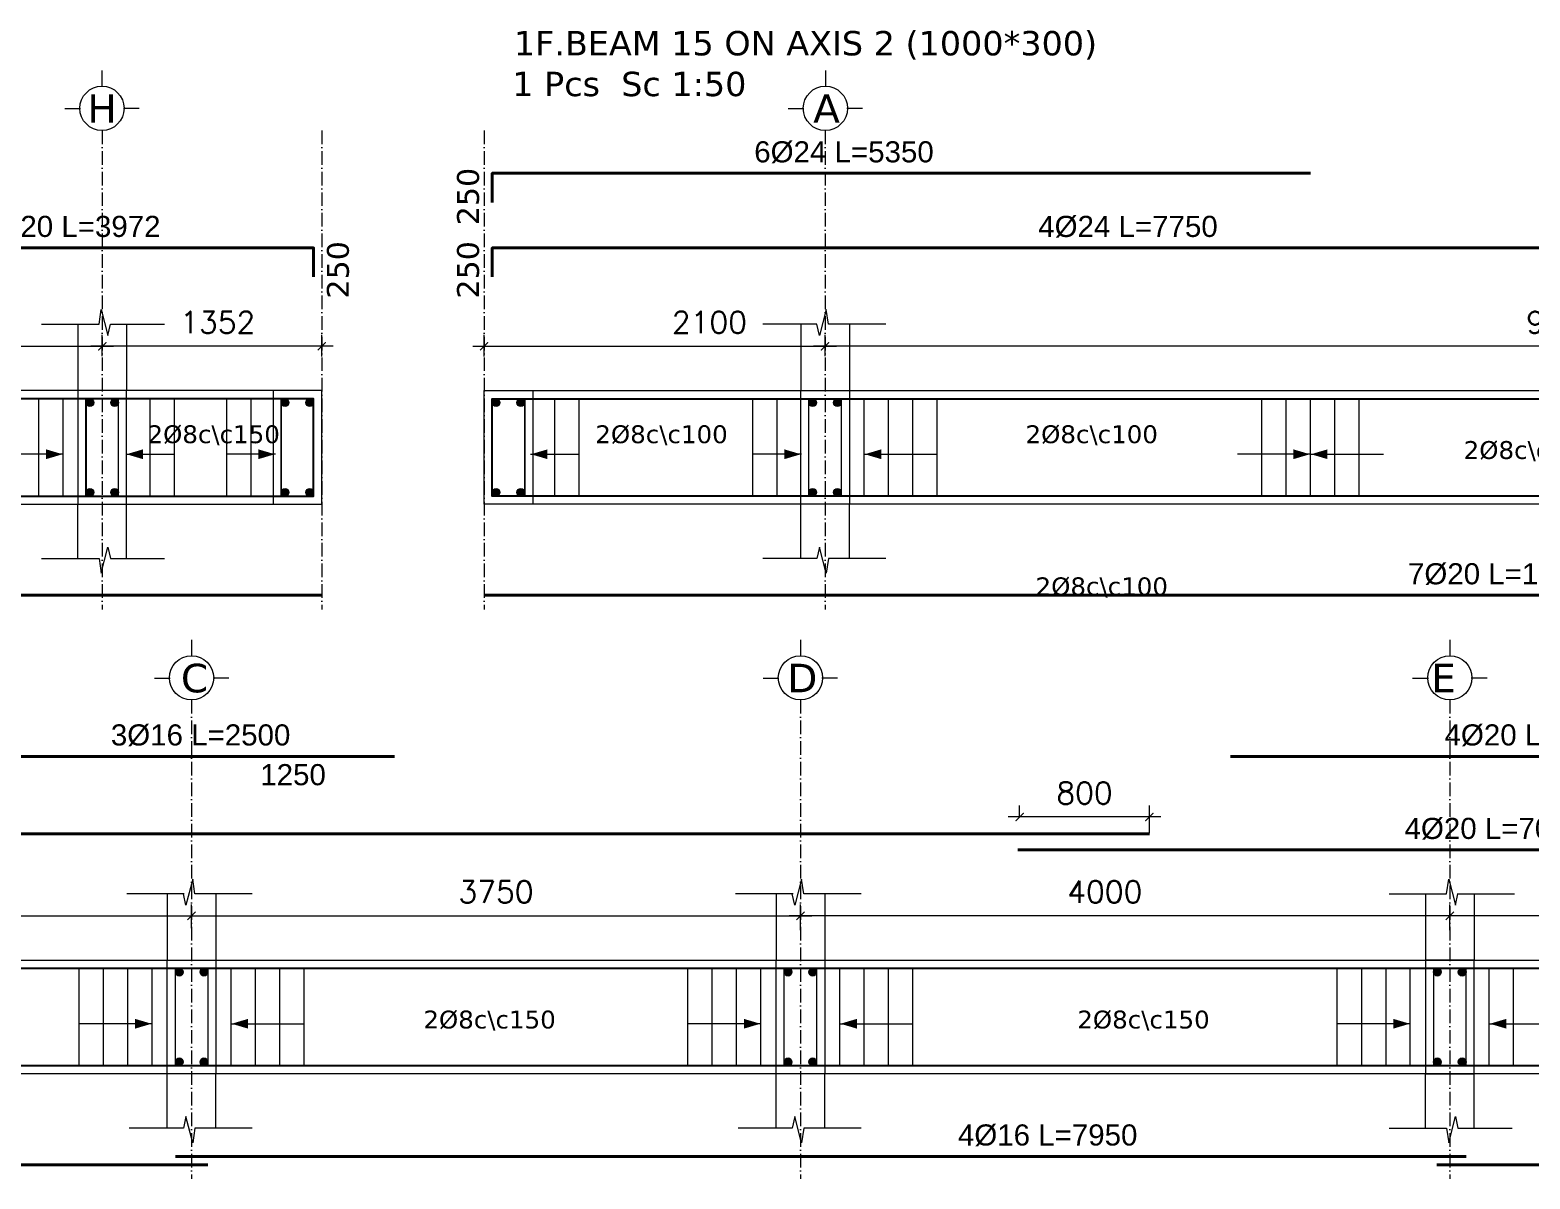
# Model space of a CAD drawing. Header units: inches. Extents: x -17020 to 43805, y -10194 to 123061.
# Drawn here: x 15734 to 16658, y 112094 to 112801 of the extents above; entities that cross this region are included whole.
import ezdxf

# ---------------------------------------------------------------- set-up
doc = ezdxf.new("R2010")
doc.units = ezdxf.units.IN
doc.header["$LTSCALE"] = 0.7
doc.header["$MEASUREMENT"] = 0
doc.linetypes.add('ACAD_ISO10W100', pattern=[18, 12, -3, 0, -3])
doc.layers.get('0').update_dxf_attribs({"lineweight": 13})
doc.layers.get('Defpoints').update_dxf_attribs({"lineweight": 5})
for name, color, linetype, lineweight in [('axis', 254, 'ACAD_ISO10W100', 9), ('BEAM FRAME', 5, 'Continuous', 18), ('COLUMN', 4, 'Continuous', 20), ('elevline', 30, 'Continuous', 20), ('FRAME 070', 5, 'Continuous', 60), ('hatch', 9, 'Continuous', 9), ('renforcment', 141, 'Continuous', 40), ('tex', 3, 'Continuous', 25), ('TEXT', 3, 'Continuous', 25), ('top rein. extension', 50, 'Continuous', 20), ('top renforcment', 7, 'Continuous', 40)]:
    doc.layers.add(name, color=color, linetype=linetype, lineweight=lineweight)
doc.styles.add('100', font='romans.shx', dxfattribs={"height": 13.5})
doc.styles.add('romanc', font='verdana.ttf', dxfattribs={"height": 250})
doc.styles.get("Standard").update_dxf_attribs({"font": 'arial.ttf', "height": 13})
doc.dimstyles.new('100', dxfattribs={"dimtxt": 13.5, "dimasz": 5, "dimexe": 7, "dimexo": 7, "dimgap": 8, "dimtad": 1, "dimdec": 0, "dimlfac": 10, "dimzin": 4, "dimdsep": 46, "dimtxsty": '100', "dimblk": 'ARCHTICK', "dimcen": 0.09, "dimdle": 7, "dimclrd": 1, "dimclre": 8, "dimclrt": 2, "dimadec": 0, "dimazin": 1, "dimtfac": 1, "dimtdec": 0, "dimtix": 1, "dimtofl": 0, "dimtmove": 0, "dimatfit": 3, "dimldrblk": 'ARCHTICK', "dimfxl": 0.18, "dimtolj": 1, "dimtzin": 0, "dimlwd": -1, "dimlwe": -1, "dimarcsym": 0})
doc.dimstyles.get("Standard").update_dxf_attribs({"dimtxt": 13, "dimasz": 5, "dimexe": 0.18, "dimexo": 0.0625, "dimgap": 6, "dimtad": 1, "dimdec": 0, "dimlfac": 10, "dimzin": 0, "dimdsep": 46, "dimtxsty": 'Standard', "dimblk": 'ARCHTICK', "dimcen": 0.09, "dimse1": 1, "dimse2": 1, "dimclrd": 1, "dimclre": 7, "dimclrt": 3, "dimadec": 0, "dimazin": 0, "dimtfac": 1, "dimtdec": 0, "dimtix": 1, "dimtofl": 0, "dimtmove": 0, "dimatfit": 3, "dimldrblk": 'ARCHTICK', "dimfxl": 1, "dimtolj": 1, "dimtzin": 0, "dimarcsym": 0})

# ---------------------------------------------------------------- blocks, each defined once
blk = doc.blocks.new('_ArchTick')
at = {"color": 0, "linetype": 'ByBlock', "lineweight": 0, "const_width": 0.15}
blk.add_lwpolyline([(-0.5, -0.5), (0.5, 0.5)], dxfattribs=at)
blk = doc.blocks.new('*D626')
at = {"color": 8, "transparency": 16777216}
for p, q in [((15413.76, 112600.15), (15413.76, 112613.49)), ((15778.76, 112600.5), (15778.76, 112613.49))]:
    blk.add_line(p, q, dxfattribs=at)
at = {"color": 1, "transparency": 16777216}
blk.add_line((15406.76, 112606.49), (15785.76, 112606.49), dxfattribs=at)
at = {"layer": 'Defpoints', "color": 0, "transparency": 16777216}
for p in [(15778.76, 112606.49), (15413.76, 112593.15), (15778.76, 112593.5)]:
    blk.add_point(p, dxfattribs=at)
at = {"color": 1, "transparency": 16777216, "xscale": 5, "yscale": 5, "zscale": 5, "rotation": 180}
blk.add_blockref('_ArchTick', (15413.76, 112606.49), dxfattribs=at)
at = {"color": 1, "transparency": 16777216, "xscale": 5, "yscale": 5, "zscale": 5}
blk.add_blockref('_ArchTick', (15778.76, 112606.49), dxfattribs=at)
at = {"color": 2, "transparency": 16777216, "insert": (15596.26, 112621.24), "char_height": 13.5, "attachment_point": 5, "style": '100'}
blk.add_mtext('\\A1;3650', dxfattribs=at)
blk = doc.blocks.new('*D627')
at = {"layer": 'Defpoints', "color": 0, "transparency": 16777216}
for p in [(15542.74, 112667.07, -157.78), (15542.74, 112667.07), (15939.94, 112667.07, -218.54)]:
    blk.add_point(p, dxfattribs=at)
at = {"layer": 'TEXT', "color": 3, "transparency": 16777216, "insert": (15759.35, 112680.07), "char_height": 13, "attachment_point": 5}
blk.add_mtext('\\A1;4%%C20 L=3972', dxfattribs=at)
blk = doc.blocks.new('*D631')
at = {"color": 8, "transparency": 16777216}
for p, q in [((15778.76, 112600.38), (15778.76, 112613.49)), ((15913.94, 112600.17), (15913.94, 112613.49))]:
    blk.add_line(p, q, dxfattribs=at)
at = {"color": 1, "transparency": 16777216}
blk.add_line((15920.94, 112606.49), (15771.76, 112606.49), dxfattribs=at)
at = {"layer": 'Defpoints', "color": 0, "transparency": 16777216}
for p in [(15778.76, 112606.49), (15778.76, 112593.38), (15913.94, 112593.17)]:
    blk.add_point(p, dxfattribs=at)
at = {"color": 1, "transparency": 16777216, "xscale": 5, "yscale": 5, "zscale": 5, "rotation": 180}
blk.add_blockref('_ArchTick', (15778.76, 112606.49), dxfattribs=at)
at = {"color": 1, "transparency": 16777216, "xscale": 5, "yscale": 5, "zscale": 5}
blk.add_blockref('_ArchTick', (15913.94, 112606.49), dxfattribs=at)
at = {"color": 2, "transparency": 16777216, "insert": (15849.85, 112621.24), "char_height": 13.5, "attachment_point": 5, "style": '100'}
blk.add_mtext('\\A1;1352', dxfattribs=at)
blk = doc.blocks.new('*D632')
at = {"layer": 'Defpoints', "color": 0, "transparency": 16777216}
for p in [(15030.76, 112453.2, -13652.68), (15913.94, 112453.2, -37100.88), (15913.94, 112453.2)]:
    blk.add_point(p, dxfattribs=at)
at = {"layer": 'TEXT', "color": 3, "transparency": 16777216, "insert": (15284.53, 112466.2), "char_height": 13, "attachment_point": 5}
blk.add_mtext('\\A1;3%%C16 L=8832', dxfattribs=at)
blk = doc.blocks.new('*D638')
at = {"color": 8, "transparency": 16777216}
for p, q in [((16223.93, 112600.5), (16223.93, 112613.49)), ((17133.93, 112599.9), (17133.93, 112613.49))]:
    blk.add_line(p, q, dxfattribs=at)
at = {"color": 1, "transparency": 16777216}
blk.add_line((17140.93, 112606.49), (16216.93, 112606.49), dxfattribs=at)
at = {"layer": 'Defpoints', "color": 0, "transparency": 16777216}
for p in [(16223.93, 112606.49), (16223.93, 112593.5), (17133.93, 112592.9)]:
    blk.add_point(p, dxfattribs=at)
at = {"color": 1, "transparency": 16777216, "xscale": 5, "yscale": 5, "zscale": 5, "rotation": 180}
blk.add_blockref('_ArchTick', (16223.93, 112606.49), dxfattribs=at)
at = {"color": 1, "transparency": 16777216, "xscale": 5, "yscale": 5, "zscale": 5}
blk.add_blockref('_ArchTick', (17133.93, 112606.49), dxfattribs=at)
at = {"color": 2, "transparency": 16777216, "insert": (16678.93, 112621.24), "char_height": 13.5, "attachment_point": 5, "style": '100'}
blk.add_mtext('\\A1;9100', dxfattribs=at)
blk = doc.blocks.new('*D639')
at = {"layer": 'Defpoints', "color": 0, "transparency": 16777216}
for p in [(15987.94, 112667.07, -218.54), (16762.96, 112667.07, -157.78), (16762.96, 112667.07)]:
    blk.add_point(p, dxfattribs=at)
at = {"layer": 'TEXT', "color": 3, "transparency": 16777216, "insert": (16410.54, 112680.07), "char_height": 13, "attachment_point": 5}
blk.add_mtext('\\A1;4%%C24 L=7750', dxfattribs=at)
blk = doc.blocks.new('*D642')
at = {"color": 8, "transparency": 16777216}
for p, q in [((16013.94, 112600.17), (16013.94, 112613.49)), ((16223.93, 112600.38), (16223.93, 112613.49))]:
    blk.add_line(p, q, dxfattribs=at)
at = {"color": 1, "transparency": 16777216}
blk.add_line((16006.94, 112606.49), (16230.93, 112606.49), dxfattribs=at)
at = {"layer": 'Defpoints', "color": 0, "transparency": 16777216}
for p in [(16223.93, 112606.49), (16013.94, 112593.17), (16223.93, 112593.38)]:
    blk.add_point(p, dxfattribs=at)
at = {"color": 1, "transparency": 16777216, "xscale": 5, "yscale": 5, "zscale": 5, "rotation": 180}
blk.add_blockref('_ArchTick', (16013.94, 112606.49), dxfattribs=at)
at = {"color": 1, "transparency": 16777216, "xscale": 5, "yscale": 5, "zscale": 5}
blk.add_blockref('_ArchTick', (16223.93, 112606.49), dxfattribs=at)
at = {"color": 2, "transparency": 16777216, "insert": (16152.74, 112621.24), "char_height": 13.5, "attachment_point": 5, "style": '100'}
blk.add_mtext('\\A1;2100', dxfattribs=at)
blk = doc.blocks.new('*D643')
at = {"layer": 'Defpoints', "color": 0, "transparency": 16777216}
for p in [(16013.94, 112453.2, -37100.88), (16013.94, 112453.2), (17141.93, 112453.2, -13652.68)]:
    blk.add_point(p, dxfattribs=at)
at = {"layer": 'TEXT', "color": 3, "transparency": 16777216, "insert": (16643.34, 112466.2), "char_height": 13, "attachment_point": 5}
blk.add_mtext('\\A1;7%%C20 L=11280', dxfattribs=at)
blk = doc.blocks.new('*D650')
at = {"layer": 'Defpoints', "color": 0, "transparency": 16777216}
for p in [(15987.94, 112712.99, -218.54), (16522.93, 112712.99, -157.78), (16522.93, 112712.99)]:
    blk.add_point(p, dxfattribs=at)
at = {"layer": 'TEXT', "color": 3, "transparency": 16777216, "insert": (16235.61, 112725.99), "char_height": 13, "attachment_point": 5}
blk.add_mtext('\\A1;6%%C24 L=5350', dxfattribs=at)
blk = doc.blocks.new('*D673')
at = {"layer": 'Defpoints', "color": 0, "transparency": 16777216}
for p in [(15223.79, 112306.41, -167.76), (16423.76, 112306.41, 33.73), (16423.76, 112306.41)]:
    blk.add_point(p, dxfattribs=at)
at = {"layer": 'TEXT', "color": 3, "transparency": 16777216, "insert": (15629.54, 112319.41), "char_height": 13, "attachment_point": 5}
blk.add_mtext('\\A1;4%%C20 L=12000', dxfattribs=at)
blk = doc.blocks.new('*D676')
at = {"color": 8, "transparency": 16777216}
for p, q in [((15833.76, 112249.24), (15833.76, 112262.84)), ((16208.76, 112246.93), (16208.76, 112262.84))]:
    blk.add_line(p, q, dxfattribs=at)
at = {"color": 1, "transparency": 16777216}
blk.add_line((15826.76, 112255.84), (16215.76, 112255.84), dxfattribs=at)
at = {"layer": 'Defpoints', "color": 0, "transparency": 16777216}
for p in [(16208.76, 112255.84), (15833.76, 112242.24), (16208.76, 112239.93)]:
    blk.add_point(p, dxfattribs=at)
at = {"color": 1, "transparency": 16777216, "xscale": 5, "yscale": 5, "zscale": 5, "rotation": 180}
blk.add_blockref('_ArchTick', (15833.76, 112255.84), dxfattribs=at)
at = {"color": 1, "transparency": 16777216, "xscale": 5, "yscale": 5, "zscale": 5}
blk.add_blockref('_ArchTick', (16208.76, 112255.84), dxfattribs=at)
at = {"color": 2, "transparency": 16777216, "insert": (16021.26, 112270.59), "char_height": 13.5, "attachment_point": 5, "style": '100'}
blk.add_mtext('\\A1;3750', dxfattribs=at)
blk = doc.blocks.new('*D677')
at = {"layer": 'Defpoints', "color": 0, "transparency": 16777216}
for p in [(15823.76, 112107.66, -37100.88), (15823.76, 112107.66), (16618.76, 112107.66, -13652.68)]:
    blk.add_point(p, dxfattribs=at)
at = {"layer": 'TEXT', "color": 3, "transparency": 16777216, "insert": (16361.07, 112120.66), "char_height": 13, "attachment_point": 5}
blk.add_mtext('\\A1;4%%C16 L=7950', dxfattribs=at)
blk = doc.blocks.new('*D679')
at = {"layer": 'Defpoints', "color": 0, "transparency": 16777216}
for p in [(14648.76, 112102.55, -37100.88), (14648.76, 112102.55), (15843.76, 112102.55, -13652.68)]:
    blk.add_point(p, dxfattribs=at)
at = {"layer": 'TEXT', "color": 3, "transparency": 16777216, "insert": (15141.39, 112115.55), "char_height": 13, "attachment_point": 5}
blk.add_mtext('\\A1;4%%C16 L=11950', dxfattribs=at)
blk = doc.blocks.new('*D680')
at = {"color": 8, "transparency": 16777216}
for p, q in [((15458.76, 112249.49), (15458.76, 112262.84)), ((15833.76, 112248.26), (15833.76, 112262.84))]:
    blk.add_line(p, q, dxfattribs=at)
at = {"color": 1, "transparency": 16777216}
blk.add_line((15451.76, 112255.84), (15840.76, 112255.84), dxfattribs=at)
at = {"layer": 'Defpoints', "color": 0, "transparency": 16777216}
for p in [(15833.76, 112255.84), (15458.76, 112242.49), (15833.76, 112241.26)]:
    blk.add_point(p, dxfattribs=at)
at = {"color": 1, "transparency": 16777216, "xscale": 5, "yscale": 5, "zscale": 5, "rotation": 180}
blk.add_blockref('_ArchTick', (15458.76, 112255.84), dxfattribs=at)
at = {"color": 1, "transparency": 16777216, "xscale": 5, "yscale": 5, "zscale": 5}
blk.add_blockref('_ArchTick', (15833.76, 112255.84), dxfattribs=at)
at = {"color": 2, "transparency": 16777216, "insert": (15646.26, 112270.59), "char_height": 13.5, "attachment_point": 5, "style": '100'}
blk.add_mtext('\\A1;3750', dxfattribs=at)
blk = doc.blocks.new('*D681')
at = {"layer": 'Defpoints', "color": 0, "transparency": 16777216}
for p in [(16342.76, 112296.41, 24.95), (16342.76, 112296.41), (17043.73, 112296.41, -167.76)]:
    blk.add_point(p, dxfattribs=at)
at = {"layer": 'TEXT', "color": 3, "transparency": 16777216, "insert": (16636.18, 112309.41), "char_height": 13, "attachment_point": 5}
blk.add_mtext('\\A1;4%%C20 L=7010', dxfattribs=at)
blk = doc.blocks.new('*D684')
at = {"color": 8, "transparency": 16777216}
for p, q in [((16608.76, 112246.93), (16608.76, 112262.84)), ((17358.76, 112248.26), (17358.76, 112262.84))]:
    blk.add_line(p, q, dxfattribs=at)
at = {"color": 1, "transparency": 16777216}
blk.add_line((17365.76, 112255.84), (16601.76, 112255.84), dxfattribs=at)
at = {"layer": 'Defpoints', "color": 0, "transparency": 16777216}
for p in [(16608.76, 112255.84), (16608.76, 112239.93), (17358.76, 112241.26)]:
    blk.add_point(p, dxfattribs=at)
at = {"color": 1, "transparency": 16777216, "xscale": 5, "yscale": 5, "zscale": 5, "rotation": 180}
blk.add_blockref('_ArchTick', (16608.76, 112255.84), dxfattribs=at)
at = {"color": 1, "transparency": 16777216, "xscale": 5, "yscale": 5, "zscale": 5}
blk.add_blockref('_ArchTick', (17358.76, 112255.84), dxfattribs=at)
at = {"color": 2, "transparency": 16777216, "insert": (16983.76, 112270.59), "char_height": 13.5, "attachment_point": 5, "style": '100'}
blk.add_mtext('\\A1;7500', dxfattribs=at)
blk = doc.blocks.new('*D686')
at = {"layer": 'Defpoints', "color": 0, "transparency": 16777216}
for p in [(16600.76, 112102.55, -13652.68), (17368.76, 112102.55, -49467.84), (17368.76, 112102.55)]:
    blk.add_point(p, dxfattribs=at)
at = {"layer": 'TEXT', "color": 3, "transparency": 16777216, "insert": (16987.01, 112115.55), "char_height": 13, "attachment_point": 5}
blk.add_mtext('\\A1;4%%C20 L=7680', dxfattribs=at)
blk = doc.blocks.new('*D688')
at = {"layer": 'Defpoints', "color": 0, "transparency": 16777216}
for p in [(15708.76, 112353.97, -203.15), (15708.76, 112353.97), (15958.76, 112353.97, -189.88)]:
    blk.add_point(p, dxfattribs=at)
at = {"layer": 'TEXT', "color": 3, "transparency": 16777216, "insert": (15839.32, 112366.97), "char_height": 13, "attachment_point": 5}
blk.add_mtext('\\A1;3%%C16 L=2500', dxfattribs=at)
blk = doc.blocks.new('*D689')
at = {"layer": 'Defpoints', "color": 0, "transparency": 16777216}
for p in [(15833.76, 112352.41), (15958.76, 112352.41), (15958.76, 112330.01)]:
    blk.add_point(p, dxfattribs=at)
at = {"layer": 'TEXT', "color": 3, "transparency": 16777216, "insert": (15896.26, 112342.65), "char_height": 13, "attachment_point": 5}
blk.add_mtext('\\A1;1250', dxfattribs=at)
blk = doc.blocks.new('*D692')
at = {"color": 8, "transparency": 16777216}
for p, q in [((16208.76, 112246.93), (16208.76, 112262.84)), ((16608.76, 112248.26), (16608.76, 112262.84))]:
    blk.add_line(p, q, dxfattribs=at)
at = {"color": 1, "transparency": 16777216}
blk.add_line((16615.76, 112255.84), (16201.76, 112255.84), dxfattribs=at)
at = {"layer": 'Defpoints', "color": 0, "transparency": 16777216}
for p in [(16208.76, 112255.84), (16208.76, 112239.93), (16608.76, 112241.26)]:
    blk.add_point(p, dxfattribs=at)
at = {"color": 1, "transparency": 16777216, "xscale": 5, "yscale": 5, "zscale": 5, "rotation": 180}
blk.add_blockref('_ArchTick', (16208.76, 112255.84), dxfattribs=at)
at = {"color": 1, "transparency": 16777216, "xscale": 5, "yscale": 5, "zscale": 5}
blk.add_blockref('_ArchTick', (16608.76, 112255.84), dxfattribs=at)
at = {"color": 2, "transparency": 16777216, "insert": (16396.26, 112270.59), "char_height": 13.5, "attachment_point": 5, "style": '100'}
blk.add_mtext('\\A1;4000', dxfattribs=at)
blk = doc.blocks.new('*D693')
at = {"layer": 'Defpoints', "color": 0, "transparency": 16777216}
for p in [(16473.76, 112353.97, -203.15), (16473.76, 112353.97), (16858.76, 112353.97, -189.88)]:
    blk.add_point(p, dxfattribs=at)
at = {"layer": 'TEXT', "color": 3, "transparency": 16777216, "insert": (16660.81, 112366.97), "char_height": 13, "attachment_point": 5}
blk.add_mtext('\\A1;4%%C20 L=3850', dxfattribs=at)
blk = doc.blocks.new('*D694')
at = {"layer": 'Defpoints', "color": 0, "transparency": 16777216}
for p in [(16608.76, 112352.41), (16858.76, 112352.41), (16858.76, 112330.01)]:
    blk.add_point(p, dxfattribs=at)
at = {"layer": 'TEXT', "color": 3, "transparency": 16777216, "insert": (16733.76, 112342.65), "char_height": 13, "attachment_point": 5}
blk.add_mtext('\\A1;2500', dxfattribs=at)
blk = doc.blocks.new('*D695')
at = {"color": 8, "transparency": 16777216}
for p, q in [((16343.76, 112316.68), (16343.76, 112323.68)), ((16423.76, 112306.68), (16423.76, 112323.68))]:
    blk.add_line(p, q, dxfattribs=at)
at = {"color": 1, "transparency": 16777216}
blk.add_line((16430.76, 112316.68), (16336.76, 112316.68), dxfattribs=at)
at = {"layer": 'Defpoints', "color": 0, "transparency": 16777216}
for p in [(16343.76, 112316.68), (16343.76, 112309.68), (16423.76, 112299.68)]:
    blk.add_point(p, dxfattribs=at)
at = {"color": 1, "transparency": 16777216, "xscale": 5, "yscale": 5, "zscale": 5, "rotation": 180}
blk.add_blockref('_ArchTick', (16343.76, 112316.68), dxfattribs=at)
at = {"color": 1, "transparency": 16777216, "xscale": 5, "yscale": 5, "zscale": 5}
blk.add_blockref('_ArchTick', (16423.76, 112316.68), dxfattribs=at)
at = {"color": 2, "transparency": 16777216, "insert": (16383.76, 112331.43), "char_height": 13.5, "attachment_point": 5, "style": '100'}
blk.add_mtext('\\A1;800', dxfattribs=at)

msp = doc.modelspace()

# ---------------------------------------------------------------- hatches: boundary and pattern name
at = {"layer": 'elevline'}
for points in [[(15773.52, 112571.82, 1), (15768.76, 112571.82, 1)], [(15784.01, 112571.82, -1), (15788.76, 112571.82, -1)], [(15893.69, 112571.82, 1), (15888.94, 112571.82, 1)], [(15904.18, 112571.82, -1), (15908.94, 112571.82, -1)], [(16023.69, 112571.82, 1), (16018.94, 112571.82, 1)], [(16034.18, 112571.82, -1), (16038.94, 112571.82, -1)], [(16218.69, 112571.82, 1), (16213.93, 112571.82, 1)], [(16229.18, 112571.82, -1), (16233.93, 112571.82, -1)], [(15773.52, 112516.57, -1), (15768.76, 112516.57, -1)], [(15784.01, 112516.57, 1), (15788.76, 112516.57, 1)], [(15893.69, 112516.57, -1), (15888.94, 112516.57, -1)], [(15904.18, 112516.57, 1), (15908.94, 112516.57, 1)], [(16023.69, 112516.57, -1), (16018.94, 112516.57, -1)], [(16034.18, 112516.57, 1), (16038.94, 112516.57, 1)], [(16218.69, 112516.57, -1), (16213.93, 112516.57, -1)], [(16229.18, 112516.57, 1), (16233.93, 112516.57, 1)], [(15828.52, 112221.16, 1), (15823.76, 112221.16, 1)], [(15839, 112221.16, -1), (15843.76, 112221.16, -1)], [(16203.52, 112221.16, 1), (16198.76, 112221.16, 1)], [(16214, 112221.16, -1), (16218.76, 112221.16, -1)], [(16603.52, 112221.16, 1), (16598.76, 112221.16, 1)], [(16614, 112221.16, -1), (16618.76, 112221.16, -1)], [(15828.52, 112165.92, -1), (15823.76, 112165.92, -1)], [(15839, 112165.92, 1), (15843.76, 112165.92, 1)], [(16203.52, 112165.92, -1), (16198.76, 112165.92, -1)], [(16214, 112165.92, 1), (16218.76, 112165.92, 1)], [(16603.52, 112165.92, -1), (16598.76, 112165.92, -1)], [(16614, 112165.92, 1), (16618.76, 112165.92, 1)]]:
    msp.add_hatch(color=256, dxfattribs=at).paths.add_polyline_path(points)

# ---------------------------------------------------------------- linework, layer by layer
at = {"layer": 'axis'}
for p, q in [((15778.76, 112739.39, -217.91), (15778.76, 112444.46, -217.91)), ((15913.94, 112739.39, -217.91), (15913.94, 112444.46, -217.91)), ((16013.94, 112739.39), (16013.94, 112444.46)), ((16223.93, 112739.39), (16223.93, 112444.46)), ((15833.76, 112388.73), (15833.76, 112093.8)), ((16208.76, 112388.73), (16208.76, 112093.8)), ((16208.76, 112388.73), (16208.76, 112093.8)), ((16608.76, 112388.73), (16608.76, 112093.8)), ((16608.76, 112388.73), (16608.76, 112093.8))]:
    msp.add_line(p, q, dxfattribs=at)
at = {"layer": 'BEAM FRAME'}
msp.add_lwpolyline([(14648.76, 112509.2), (15913.94, 112509.2), (15913.94, 112579.2), (14648.76, 112579.2)], close=True, dxfattribs=at)
at = {"layer": 'BEAM FRAME', "elevation": 217.91}
for points in [[(17710.22, 112509.2), (16013.94, 112509.2), (16013.94, 112579.2), (17710.22, 112579.2)], [(17858.93, 112158.54), (14648.76, 112158.54), (14648.76, 112228.54), (17858.93, 112228.54)]]:
    msp.add_lwpolyline(points, close=True, dxfattribs=at)
at = {"layer": 'COLUMN', "lineweight": 20}
for p, q in [((15763.76, 112620.12), (15763.76, 112579.2)), ((15793.76, 112620.12), (15793.76, 112579.2)), ((16208.93, 112620.12, 217.91), (16208.93, 112579.2, 217.91)), ((16238.93, 112620.12, 217.91), (16238.93, 112579.2, 217.91)), ((15763.76, 112475.77), (15763.76, 112509.2)), ((15793.76, 112475.77), (15793.76, 112509.2)), ((16208.93, 112475.77, 217.91), (16208.93, 112509.2, 217.91)), ((16238.93, 112475.77, 217.91), (16238.93, 112509.2, 217.91)), ((15818.76, 112269.47, 217.91), (15818.76, 112228.54, 217.91)), ((15848.76, 112269.47, 217.91), (15848.76, 112228.54, 217.91)), ((16193.76, 112269.47, 217.91), (16193.76, 112228.54, 217.91)), ((16223.76, 112269.47, 217.91), (16223.76, 112228.54, 217.91)), ((16593.76, 112269.47, 217.91), (16593.76, 112228.54, 217.91)), ((16623.76, 112269.47, 217.91), (16623.76, 112228.54, 217.91)), ((15818.76, 112125.11, 217.91), (15818.76, 112158.54, 217.91)), ((15848.76, 112125.11, 217.91), (15848.76, 112158.54, 217.91)), ((16193.76, 112125.11, 217.91), (16193.76, 112158.54, 217.91)), ((16223.76, 112125.11, 217.91), (16223.76, 112158.54, 217.91)), ((16593.76, 112125.11, 217.91), (16593.76, 112158.54, 217.91)), ((16623.76, 112125.11, 217.91), (16623.76, 112158.54, 217.91))]:
    msp.add_line(p, q, dxfattribs=at)
at = {"layer": 'elevline'}
for p, q in [((15739.69, 112514.2, -217.91), (15739.69, 112574.2, -217.91)), ((15754.65, 112514.2, -217.91), (15754.65, 112574.2, -217.91)), ((15768.72, 112514.2, -217.91), (15768.72, 112574.2, -217.91)), ((15808.26, 112514.2, -217.91), (15808.26, 112574.2, -217.91)), ((15823.26, 112514.2, -217.91), (15823.26, 112574.2, -217.91)), ((15855.44, 112514.2, -217.91), (15855.44, 112574.2, -217.91)), ((15870.44, 112514.2, -217.91), (15870.44, 112574.2, -217.91)), ((15888.9, 112514.2, -217.91), (15888.9, 112574.2, -217.91)), ((16038.98, 112514.2), (16038.98, 112574.2)), ((16057.44, 112514.2), (16057.44, 112574.2)), ((16072.44, 112514.2), (16072.44, 112574.2)), ((16179.44, 112514.2), (16179.44, 112574.2)), ((16194.44, 112514.2), (16194.44, 112574.2)), ((16233.98, 112514.2), (16233.98, 112574.2)), ((16248.05, 112514.2), (16248.05, 112574.2)), ((16263.01, 112514.2), (16263.01, 112574.2)), ((16278.01, 112514.2), (16278.01, 112574.2)), ((16293.01, 112514.2), (16293.01, 112574.2)), ((16492.98, 112514.2), (16492.98, 112574.2)), ((16507.98, 112514.2), (16507.98, 112574.2)), ((16522.93, 112514.2), (16522.93, 112574.2)), ((16537.89, 112514.2), (16537.89, 112574.2)), ((16552.89, 112514.2), (16552.89, 112574.2)), ((15764.49, 112163.54), (15764.49, 112223.54)), ((15779.49, 112163.54), (15779.49, 112223.54)), ((15794.49, 112163.54), (15794.49, 112223.54)), ((15809.45, 112163.54), (15809.45, 112223.54)), ((15858.07, 112163.54), (15858.07, 112223.54)), ((15873.03, 112163.54), (15873.03, 112223.54)), ((15888.03, 112163.54), (15888.03, 112223.54)), ((15903.03, 112163.54), (15903.03, 112223.54)), ((16139.49, 112163.54), (16139.49, 112223.54)), ((16154.49, 112163.54), (16154.49, 112223.54)), ((16169.49, 112163.54), (16169.49, 112223.54)), ((16184.45, 112163.54), (16184.45, 112223.54)), ((16233.07, 112163.54), (16233.07, 112223.54)), ((16248.03, 112163.54), (16248.03, 112223.54)), ((16263.03, 112163.54), (16263.03, 112223.54)), ((16278.03, 112163.54), (16278.03, 112223.54)), ((16539.49, 112163.54), (16539.49, 112223.54)), ((16554.49, 112163.54), (16554.49, 112223.54)), ((16569.49, 112163.54), (16569.49, 112223.54)), ((16584.45, 112163.54), (16584.45, 112223.54)), ((16633.07, 112163.54), (16633.07, 112223.54)), ((16648.03, 112163.54), (16648.03, 112223.54))]:
    msp.add_line(p, q, dxfattribs=at)
for centre in [(15771.14, 112571.82, -217.91), (15786.39, 112571.82, -217.91), (15891.32, 112571.82, -217.91), (15906.56, 112571.82, -217.91), (16021.32, 112571.82), (16036.56, 112571.82), (16216.31, 112571.82), (16231.56, 112571.82), (15771.14, 112516.57, -217.91), (15786.39, 112516.57, -217.91), (15891.32, 112516.57, -217.91), (15906.56, 112516.57, -217.91), (16021.32, 112516.57), (16036.56, 112516.57), (16216.31, 112516.57), (16231.56, 112516.57), (15826.14, 112221.16), (15841.38, 112221.16), (16201.14, 112221.16), (16216.38, 112221.16), (16601.14, 112221.16), (16616.38, 112221.16), (15826.14, 112165.92), (15841.38, 112165.92), (16201.14, 112165.92), (16216.38, 112165.92), (16601.14, 112165.92), (16616.38, 112165.92)]:
    msp.add_circle(centre, 2.38, dxfattribs=at)
at = {"layer": 'FRAME 070', "lineweight": 20}
for p, q in [((15776.73, 112620.12), (15778.08, 112629.12)), ((15778.08, 112629.12), (15782.26, 112613.05)), ((16224.62, 112629.12, 217.91), (16220.44, 112613.05, 217.91)), ((16225.97, 112620.12, 217.91), (16224.62, 112629.12, 217.91)), ((15741.37, 112620.12), (15776.73, 112620.12)), ((15782.26, 112613.05), (15783.77, 112620.12)), ((15783.77, 112620.12), (15817.16, 112620.12)), ((16218.93, 112620.12, 217.91), (16185.54, 112620.12, 217.91)), ((16220.44, 112613.05, 217.91), (16218.93, 112620.12, 217.91)), ((16261.33, 112620.12, 217.91), (16225.97, 112620.12, 217.91)), ((15778.08, 112466.77), (15782.26, 112482.84)), ((15782.26, 112482.84), (15783.77, 112475.77)), ((16220.44, 112482.84, 217.91), (16218.93, 112475.77, 217.91)), ((16224.62, 112466.77, 217.91), (16220.44, 112482.84, 217.91)), ((15741.37, 112475.77), (15776.73, 112475.77)), ((15776.73, 112475.77), (15778.08, 112466.77)), ((15783.77, 112475.77), (15817.16, 112475.77)), ((16218.93, 112475.77, 217.91), (16185.54, 112475.77, 217.91)), ((16225.97, 112475.77, 217.91), (16224.62, 112466.77, 217.91)), ((16261.33, 112475.77, 217.91), (16225.97, 112475.77, 217.91)), ((15834.44, 112278.47, 217.91), (15830.26, 112262.39, 217.91)), ((15835.8, 112269.47, 217.91), (15834.44, 112278.47, 217.91)), ((16209.44, 112278.47, 217.91), (16205.26, 112262.39, 217.91)), ((16210.8, 112269.47, 217.91), (16209.44, 112278.47, 217.91)), ((16606.73, 112269.47, 217.91), (16608.08, 112278.47, 217.91)), ((16608.08, 112278.47, 217.91), (16612.26, 112262.39, 217.91)), ((15829.23, 112269.47, 217.91), (15793.88, 112269.47, 217.91)), ((15830.26, 112262.39, 217.91), (15828.75, 112269.47, 217.91)), ((15871.15, 112269.47, 217.91), (15835.8, 112269.47, 217.91)), ((16204.23, 112269.47, 217.91), (16168.88, 112269.47, 217.91)), ((16205.26, 112262.39, 217.91), (16203.75, 112269.47, 217.91)), ((16246.15, 112269.47, 217.91), (16210.8, 112269.47, 217.91)), ((16571.37, 112269.47, 217.91), (16606.73, 112269.47, 217.91)), ((16612.26, 112262.39, 217.91), (16613.77, 112269.47, 217.91)), ((16613.29, 112269.47, 217.91), (16648.65, 112269.47, 217.91)), ((15830.26, 112132.19, 217.91), (15828.75, 112125.11, 217.91)), ((15834.44, 112116.11, 217.91), (15830.26, 112132.19, 217.91)), ((16205.26, 112132.19, 217.91), (16203.75, 112125.11, 217.91)), ((16209.44, 112116.11, 217.91), (16205.26, 112132.19, 217.91)), ((16608.08, 112116.11, 217.91), (16612.26, 112132.19, 217.91)), ((16612.26, 112132.19, 217.91), (16613.77, 112125.11, 217.91)), ((15828.75, 112125.11, 217.91), (15795.37, 112125.11, 217.91)), ((15835.8, 112125.11, 217.91), (15834.44, 112116.11, 217.91)), ((15871.15, 112125.11, 217.91), (15835.8, 112125.11, 217.91)), ((16203.75, 112125.11, 217.91), (16170.37, 112125.11, 217.91)), ((16210.8, 112125.11, 217.91), (16209.44, 112116.11, 217.91)), ((16246.15, 112125.11, 217.91), (16210.8, 112125.11, 217.91)), ((16571.37, 112125.11, 217.91), (16606.73, 112125.11, 217.91)), ((16606.73, 112125.11, 217.91), (16608.08, 112116.11, 217.91)), ((16613.77, 112125.11, 217.91), (16647.16, 112125.11, 217.91))]:
    msp.add_line(p, q, dxfattribs=at)
at = {"layer": 'FRAME 070', "lineweight": 15, "elevation": -217.91}
for points in [[(15763.76, 112509.2), (15793.76, 112509.2), (15793.76, 112579.2), (15763.76, 112579.2)], [(15883.94, 112509.2), (15913.94, 112509.2), (15913.94, 112579.2), (15883.94, 112579.2)]]:
    msp.add_lwpolyline(points, close=True, dxfattribs=at)
at = {"layer": 'FRAME 070', "lineweight": 15}
for points in [[(16043.94, 112509.2), (16013.94, 112509.2), (16013.94, 112579.2), (16043.94, 112579.2)], [(16238.93, 112509.2), (16208.93, 112509.2), (16208.93, 112579.2), (16238.93, 112579.2)], [(15848.76, 112158.54), (15818.76, 112158.54), (15818.76, 112228.54), (15848.76, 112228.54)], [(16223.76, 112158.54), (16193.76, 112158.54), (16193.76, 112228.54), (16223.76, 112228.54)], [(16593.76, 112158.54), (16623.76, 112158.54), (16623.76, 112228.54), (16593.76, 112228.54)]]:
    msp.add_lwpolyline(points, close=True, dxfattribs=at)
at = {"layer": 'hatch'}
for p, q in [((15778.56, 112776.36, -217.91), (15778.56, 112766.63, -217.91)), ((16224.13, 112776.36), (16224.13, 112766.63)), ((15755.64, 112752.88, -217.91), (15765.37, 112752.88, -217.91)), ((15801.49, 112752.88, -217.91), (15791.75, 112752.88, -217.91)), ((16201.21, 112752.88), (16210.95, 112752.88)), ((16247.06, 112752.88), (16237.32, 112752.88)), ((15833.76, 112425.7), (15833.76, 112415.97)), ((16208.76, 112425.7), (16208.76, 112415.97)), ((16608.76, 112425.7), (16608.76, 112415.97)), ((15810.84, 112402.23), (15820.57, 112402.23)), ((15856.68, 112402.23), (15846.95, 112402.23)), ((16185.84, 112402.23), (16195.57, 112402.23)), ((16231.68, 112402.23), (16221.95, 112402.23)), ((16585.84, 112402.23), (16595.57, 112402.23)), ((16631.68, 112402.23), (16621.95, 112402.23))]:
    msp.add_line(p, q, dxfattribs=at)
for centre in [(15778.56, 112753.01, -217.91), (16224.13, 112753.01), (15833.76, 112402.35), (16208.76, 112402.35), (16608.76, 112402.35)]:
    msp.add_circle(centre, 13.62, dxfattribs=at)
at = {"layer": 'renforcment', "lineweight": -2}
msp.add_lwpolyline([(14653.76, 112514.2), (15908.94, 112514.2), (15908.94, 112574.2), (14653.76, 112574.2)], close=True, dxfattribs=at)
at = {"layer": 'renforcment', "lineweight": -2, "elevation": 217.91}
for points in [[(17705.22, 112514.2), (16018.94, 112514.2), (16018.94, 112574.2), (17705.22, 112574.2)], [(17853.93, 112163.54), (14653.76, 112163.54), (14653.76, 112223.54), (17853.93, 112223.54)]]:
    msp.add_lwpolyline(points, close=True, dxfattribs=at)
at = {"layer": 'top rein. extension'}
for p, q in [((15754.65, 112540.03, -217.91), (15709.69, 112540.03, -217.91)), ((15793.3, 112540.03, -217.91), (15823.26, 112540.03, -217.91)), ((15885.4, 112540.03, -217.91), (15855.44, 112540.03, -217.91)), ((16042.48, 112540.03), (16072.44, 112540.03)), ((16209.4, 112540.03), (16179.44, 112540.03)), ((16248.05, 112540.03), (16293.01, 112540.03)), ((16522.93, 112540.03), (16477.98, 112540.03)), ((16522.93, 112540.03), (16567.89, 112540.03)), ((15809.45, 112189.38), (15764.49, 112189.38)), ((15858.07, 112189.38), (15903.03, 112189.38)), ((16184.45, 112189.38), (16139.49, 112189.38)), ((16233.07, 112189.38), (16278.03, 112189.38)), ((16584.45, 112189.38), (16539.49, 112189.38)), ((16633.07, 112189.38), (16678.03, 112189.38))]:
    msp.add_line(p, q, dxfattribs=at)
for points in [[(15744.18, 112543.03, -217.91), (15754.3, 112540.03, -217.91), (15744.18, 112537.03, -217.91)], [(15803.77, 112543.03, -217.91), (15793.65, 112540.03, -217.91), (15803.77, 112537.03, -217.91)], [(15874.92, 112543.03, -217.91), (15885.05, 112540.03, -217.91), (15874.92, 112537.03, -217.91)], [(16052.95, 112543.03), (16042.83, 112540.03), (16052.95, 112537.03)], [(16198.93, 112543.03), (16209.05, 112540.03), (16198.93, 112537.03)], [(16258.52, 112543.03), (16248.39, 112540.03), (16258.52, 112537.03)], [(16512.46, 112543.03), (16522.59, 112540.03), (16512.46, 112537.03)], [(16533.41, 112543.03), (16523.28, 112540.03), (16533.41, 112537.03)], [(15798.98, 112192.38), (15809.1, 112189.38), (15798.98, 112186.38)], [(15868.55, 112192.38), (15858.42, 112189.38), (15868.55, 112186.38)], [(16173.98, 112192.38), (16184.1, 112189.38), (16173.98, 112186.38)], [(16243.55, 112192.38), (16233.42, 112189.38), (16243.55, 112186.38)], [(16573.98, 112192.38), (16584.1, 112189.38), (16573.98, 112186.38)], [(16643.55, 112192.38), (16633.42, 112189.38), (16643.55, 112186.38)]]:
    msp.add_solid(points, dxfattribs=at)
at = {"layer": 'top renforcment'}
for p, q in [((15913.94, 112453.2, -217.91), (15030.76, 112453.2, -217.91)), ((16013.94, 112453.2), (17141.93, 112453.2)), ((14648.76, 112102.55), (15843.76, 112102.55)), ((15823.76, 112107.66), (16618.76, 112107.66)), ((17368.76, 112102.55, -12366.96), (16600.76, 112102.55))]:
    msp.add_line(p, q, dxfattribs=at)
for points in [[(16522.93, 112712.99), (16018.94, 112712.99), (16018.94, 112695.1)], [(16762.96, 112667.07), (16018.94, 112667.07), (16018.94, 112649.18)], [(15708.76, 112353.97), (15958.76, 112353.97)], [(16473.76, 112353.97), (16858.76, 112353.97)], [(16423.76, 112306.41), (15223.79, 112306.41)], [(16342.76, 112296.41), (17043.73, 112296.41)]]:
    msp.add_lwpolyline(points, dxfattribs=at)
at = {"layer": 'top renforcment', "elevation": -217.91}
msp.add_lwpolyline([(15542.74, 112667.07), (15908.94, 112667.07), (15908.94, 112649.18)], dxfattribs=at)
at = {"layer": 'top renforcment', "lineweight": 15, "elevation": -217.91}
for points in [[(15768.76, 112514.2), (15788.76, 112514.2), (15788.76, 112574.2), (15768.76, 112574.2)], [(15888.94, 112514.2), (15908.94, 112514.2), (15908.94, 112574.2), (15888.94, 112574.2)]]:
    msp.add_lwpolyline(points, close=True, dxfattribs=at)
at = {"layer": 'top renforcment', "lineweight": 15}
for points in [[(16038.94, 112514.2), (16018.94, 112514.2), (16018.94, 112574.2), (16038.94, 112574.2)], [(16233.93, 112514.2), (16213.93, 112514.2), (16213.93, 112574.2), (16233.93, 112574.2)], [(15843.76, 112163.54), (15823.76, 112163.54), (15823.76, 112223.54), (15843.76, 112223.54)], [(16218.76, 112163.54), (16198.76, 112163.54), (16198.76, 112223.54), (16218.76, 112223.54)], [(16598.76, 112163.54), (16618.76, 112163.54), (16618.76, 112223.54), (16598.76, 112223.54)]]:
    msp.add_lwpolyline(points, close=True, dxfattribs=at)

# ---------------------------------------------------------------- texts
at = {"layer": 'tex', "style": 'romanc'}
for s, p in [('2%%C8c\\c150', (15806.59, 112546.85, -33654.09)), ('2%%C8c\\c100', (16082.44, 112546.85, -33436.19)), ('2%%C8c\\c100', (16347.42, 112546.85, -33436.19)), ('2%%C8c\\c150', (16617.29, 112537.13, -33436.19)), ('2%%C8c\\c100', (16353.6, 112453.2)), ('2%%C8c\\c150', (15976.53, 112186.47, -33436.19)), ('2%%C8c\\c150', (16379.31, 112186.47, -33436.19))]:
    msp.add_text(s, height=11, dxfattribs=at).set_placement(p)
at = {"layer": 'TEXT', "style": 'romanc'}
for s, height, p in [('1F.BEAM 15 ON AXIS 2 (1000*300)', 15, (16032.26, 112785.62)), ('1 Pcs  Sc 1:50 ', 15, (16031.24, 112760.52)), ('H', 17.6, (15769.54, 112744.09, -217.91)), ('A', 17.6, (16216.61, 112744.09)), ('C', 17.6, (15827.16, 112393.43)), ('D', 17.6, (16200.64, 112393.43)), ('E', 17.6, (16597.28, 112393.43))]:
    msp.add_text(s, height=height, dxfattribs=at).set_placement(p)
for p in [(16010.76, 112681.04, -73175.05), (15930.61, 112635.9, -73392.95), (16010.76, 112635.9, -73175.05)]:
    msp.add_text('250', height=13.5, rotation=90, dxfattribs=at).set_placement(p)

# ---------------------------------------------------------------- dimensions: what is measured, and where the dimension line sits
for base, p1, p2, picture, middle in [((15778.76, 112606.49, -217.91), (15413.76, 112593.15, -217.91), (15778.76, 112593.5, -217.91), '*D626', (15596.26, 112606.49, -217.91)), ((16223.93, 112606.49), (16013.94, 112593.17), (16223.93, 112593.38), '*D642', (16152.74, 112606.49)), ((15833.76, 112255.84), (15458.76, 112242.49), (15833.76, 112241.26), '*D680', (15646.26, 112255.84)), ((16208.76, 112255.84), (15833.76, 112242.24), (16208.76, 112239.93), '*D676', (16021.26, 112255.84))]:
    dim = msp.add_linear_dim(base=base, p1=p1, p2=p2, dimstyle='100')
    dim.commit()
    dim.dimension.update_dxf_attribs({"geometry": picture, "text_midpoint": middle, "dimtype": 160})
for base, p1, p2, picture, middle in [((15778.76, 112606.49, -217.91), (15913.94, 112593.17, -217.91), (15778.76, 112593.38, -217.91), '*D631', (15849.85, 112606.49, -217.91)), ((16223.93, 112606.49), (17133.93, 112592.9), (16223.93, 112593.5), '*D638', (16678.93, 112606.49)), ((16208.76, 112255.84), (16608.76, 112241.26), (16208.76, 112239.93), '*D692', (16396.26, 112255.84)), ((16608.76, 112255.84), (17358.76, 112241.26), (16608.76, 112239.93), '*D684', (16983.76, 112255.84))]:
    dim = msp.add_linear_dim(base=base, p1=p1, p2=p2, angle=180, dimstyle='100')
    dim.commit()
    dim.dimension.update_dxf_attribs({"geometry": picture, "text_midpoint": middle, "dimtype": 160})
dim = msp.add_linear_dim(base=(16343.76, 112316.68), p1=(16423.76, 112299.68), p2=(16343.76, 112309.68), dimstyle='100')
dim.commit()
dim.dimension.update_dxf_attribs({"geometry": '*D695', "text_midpoint": (16383.76, 112331.43)})
at = {"layer": 'TEXT'}
for base, p1, p2, angle, text, picture, middle in [((16522.93, 112712.99), (15987.94, 112712.99, -218.54), (16522.93, 112712.99, -157.78), 0, '6%%C24 L=<>', '*D650', (16235.61, 112712.99)), ((15542.74, 112667.07, -217.91), (15939.94, 112667.07, -436.45), (15542.74, 112667.07, -375.69), 180, '4%%C20 L=<>', '*D627', (15759.35, 112667.07, -217.91)), ((16762.96, 112667.07), (15987.94, 112667.07, -218.54), (16762.96, 112667.07, -157.78), 0, '4%%C24 L=<>', '*D639', (16410.54, 112667.07)), ((15913.94, 112453.2, 12149.06), (15030.76, 112453.2, -1503.63), (15913.94, 112453.2, -24951.83), 0, '3%%C16 L=<>', '*D632', (15284.53, 112453.2, 12149.06)), ((16013.94, 112453.2, 12366.96), (17141.93, 112453.2, -1285.72), (16013.94, 112453.2, -24733.92), 180, '7%%C20 L=<>', '*D643', (16643.34, 112453.2, 12366.96)), ((15708.76, 112353.97), (15958.76, 112353.97, -189.88), (15708.76, 112353.97, -203.15), 180, '3%%C16 L=<>', '*D688', (15839.32, 112353.97)), ((16473.76, 112353.97), (16858.76, 112353.97, -189.88), (16473.76, 112353.97, -203.15), 180, '4%%C20 L=<>', '*D693', (16660.81, 112353.97)), ((16423.76, 112306.41), (15223.79, 112306.41, -167.76), (16423.76, 112306.41, 33.73), 0, '4%%C20 L=<>', '*D673', (15629.54, 112306.41)), ((16342.76, 112296.41), (17043.73, 112296.41, -167.76), (16342.76, 112296.41, 24.95), 180, '4%%C20 L=<>', '*D681', (16636.18, 112296.41)), ((15823.76, 112107.66, 12366.96), (16618.76, 112107.66, -1285.72), (15823.76, 112107.66, -24733.92), 180, '4%%C16 L=<>', '*D677', (16361.07, 112107.66, 12366.96)), ((14648.76, 112102.55, 12366.96), (15843.76, 112102.55, -1285.72), (14648.76, 112102.55, -24733.92), 180, '4%%C16 L=<>', '*D679', (15141.39, 112102.55, 12366.96)), ((17368.76, 112102.55, 12366.96), (16600.76, 112102.55, -1285.72), (17368.76, 112102.55, -37100.88), 0, '4%%C20 L=<>', '*D686', (16987.01, 112102.55, 12366.96))]:
    dim = msp.add_linear_dim(base=base, p1=p1, p2=p2, angle=angle, text=text, dimstyle='Standard', override={"dimsd1": 1, "dimsd2": 1, "dimfxl": 0.1, "dimfxlon": 1}, dxfattribs=at)
    dim.commit()
    dim.dimension.update_dxf_attribs({"geometry": picture, "text_midpoint": middle, "dimtype": 161})
for base, p1, p2, picture, middle in [((15958.76, 112330.01), (15833.76, 112352.41), (15958.76, 112352.41), '*D689', (15896.26, 112342.65)), ((16858.76, 112330.01), (16608.76, 112352.41), (16858.76, 112352.41), '*D694', (16733.76, 112342.65))]:
    dim = msp.add_linear_dim(base=base, p1=p1, p2=p2, dimstyle='Standard', override={"dimsd1": 1, "dimsd2": 1, "dimfxl": 0.1, "dimfxlon": 1}, dxfattribs=at)
    dim.commit()
    dim.dimension.update_dxf_attribs({"geometry": picture, "text_midpoint": middle})

doc.saveas('drawing.dxf')
